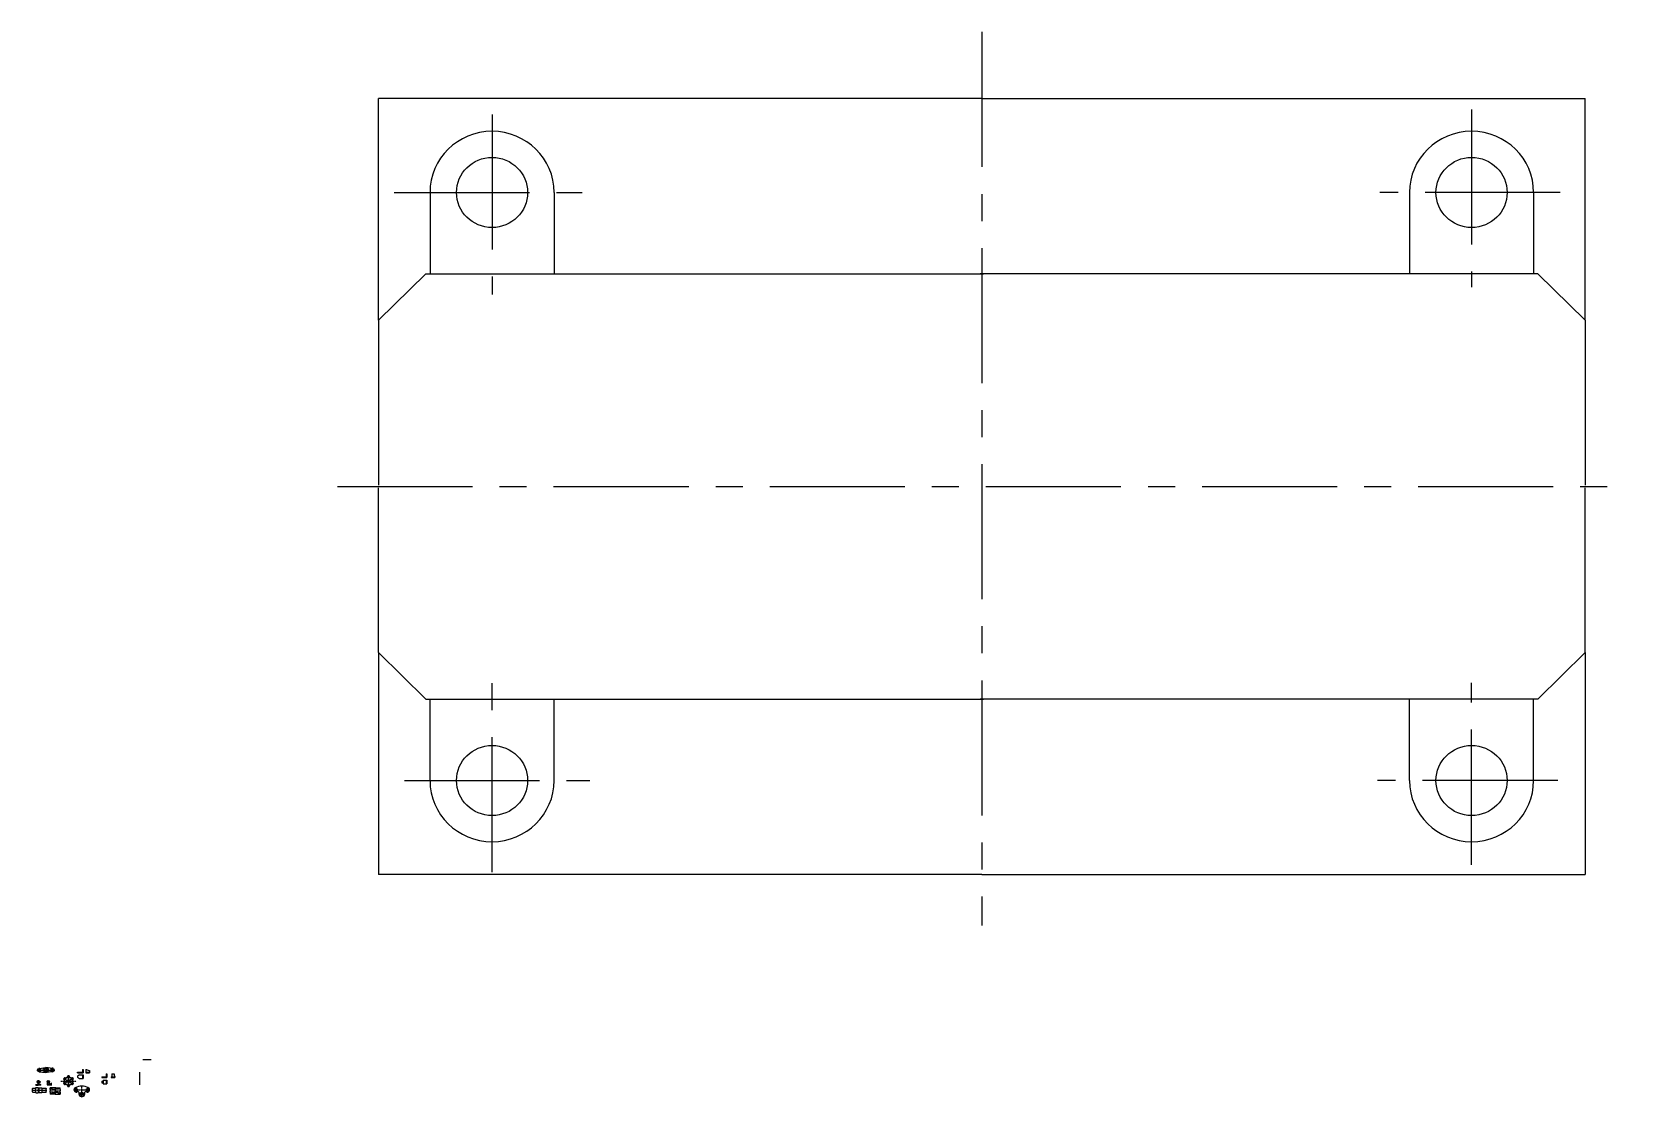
# Model space of a CAD drawing. Header units: millimetres. Extents: x 618 to 46237, y -508 to 29970.
import ezdxf

# ---------------------------------------------------------------- set-up
doc = ezdxf.new("R2010")
doc.units = ezdxf.units.MM
doc.linetypes.add('CENTER', pattern=[50.8, 31.75, -6.35, 6.35, -6.35])
doc.layers.add('点画线', color=1, linetype='CENTER')
doc.layers.add('粗实线', color=7, linetype='Continuous')

# ---------------------------------------------------------------- blocks, each defined once
blk = doc.blocks.new('图4-40a')
for p, q in [((221.55, 238.07), (80.82, 238.07)), ((80.82, 185.53), (80.82, 238.07)), ((221.55, 238.07), (362.28, 238.07)), ((362.28, 185.53), (362.28, 238.07)), ((92.81, 215.8), (92.81, 196.53)), ((121.77, 215.8), (121.77, 196.53)), ((321.33, 215.8), (321.33, 196.53)), ((350.28, 215.8), (350.28, 196.53)), ((80.82, 185.53), (91.82, 196.53)), ((91.82, 196.53), (221.95, 196.53)), ((351.28, 196.53), (221.15, 196.53)), ((362.28, 185.53), (351.28, 196.53)), ((80.82, 185.53), (80.82, 146.48)), ((362.28, 185.53), (362.28, 146.48)), ((80.82, 106.84), (80.82, 145.89)), ((362.28, 106.84), (362.28, 145.89)), ((80.82, 106.84), (91.82, 95.84)), ((80.82, 106.84), (80.82, 54.3)), ((362.28, 106.84), (351.28, 95.84)), ((362.28, 106.84), (362.28, 54.3)), ((91.82, 95.84), (221.95, 95.84)), ((92.81, 76.57), (92.81, 95.84)), ((121.77, 76.57), (121.77, 95.84)), ((351.28, 95.84), (221.15, 95.84)), ((321.33, 76.57), (321.33, 95.84)), ((350.28, 76.57), (350.28, 95.84)), ((221.55, 54.3), (80.82, 54.3)), ((221.55, 54.3), (362.28, 54.3))]:
    blk.add_line(p, q)
for centre in [(107.29, 215.8), (335.81, 215.8), (107.29, 76.57), (335.81, 76.57)]:
    blk.add_circle(centre, 8.3)
for centre, start, end in [((107.29, 215.8), 0, 180), ((335.81, 215.8), 0, 180), ((107.29, 76.57), 180, 0), ((335.81, 76.57), 180, 0)]:
    blk.add_arc(centre, 14.48, start, end)
at = {"layer": '点画线'}
for p, q in [((221.55, 253.82), (221.55, 42.26)), ((335.81, 235.47), (335.81, 193.41)), ((107.29, 234.28), (107.29, 191.65)), ((84.48, 215.8), (128.34, 215.8)), ((356.5, 215.8), (314.43, 215.8)), ((71.23, 146.19), (371.87, 146.19)), ((107.29, 54.86), (107.29, 99.86)), ((335.81, 56.63), (335.81, 99.66)), ((86.85, 76.57), (130.12, 76.57)), ((355.91, 76.57), (313.83, 76.57))]:
    blk.add_line(p, q, dxfattribs=at)

msp = doc.modelspace()

# ---------------------------------------------------------------- linework, layer by layer
at = {"color": 5}
for p, q in [((3796, 567), (4033, 567)), ((1926, 204), (2086, 204)), ((1926, 204), (1926, 184)), ((1926, 184), (1926, 204)), ((1926, 204), (1926, 184)), ((1926, 184), (2086, 184)), ((1976, 128), (1926, 93)), ((1926, 93), (1926, 63)), ((1926, 63), (1976, 28)), ((1976, 204), (1976, 184)), ((1976, 204), (1976, 184)), ((1976, 128), (2086, 128)), ((1976, 28), (2086, 28)), ((2066, 284), (2066, 184)), ((2066, 284), (2086, 284)), ((2066, 254), (2086, 254)), ((2066, 204), (2066, 184)), ((2066, 128), (2066, 28)), ((2066, 108), (2086, 108)), ((2066, 48), (2086, 48)), ((2086, 284), (2086, 184)), ((2086, 204), (2086, 184)), ((2086, 128), (2086, 28)), ((2164, 284), (2164, 184)), ((2164, 284), (2184, 284)), ((2164, 204), (2214, 204)), ((2164, 204), (2264, 204)), ((2164, 184), (2264, 184)), ((2184, 284), (2244, 254)), ((2184, 204), (2184, 184)), ((2199, 204), (2199, 184)), ((2229, 204), (2229, 184)), ((2244, 254), (2264, 254)), ((2244, 204), (2244, 184)), ((2264, 254), (2264, 184))]:
    msp.add_line(p, q, dxfattribs=at)
for p, q in [((825, 313), (1016, 337)), ((825, 218), (1016, 194)), ((638, -256), (633, -261)), ((633, -361), (638, -366)), ((1053, -70), (1053, -154)), ((1053, -154), (1183, -154)), ((1070, -138), (1070, -98)), ((1135, -138), (1070, -138)), ((1113, -87), (1125, -130)), ((1183, -138), (1135, -138)), ((1285, -239), (1144, -239)), ((1144, -292), (1144, -239)), ((1144, -292), (1154, -281)), ((1144, -292), (1144, -331)), ((1144, -370), (1144, -331)), ((1144, -370), (1154, -381)), ((1144, -370), (1144, -423)), ((1285, -423), (1144, -423)), ((1183, -133), (1148, -133)), ((1148, -133), (1148, -138)), ((1156, -261), (1156, -278)), ((1156, -401), (1156, -384)), ((1183, -154), (1183, -133)), ((1185, -261), (1185, -276)), ((1185, -401), (1185, -386)), ((1190, -281), (1285, -281)), ((1190, -381), (1285, -381)), ((1379, -281), (1284, -281)), ((1379, -381), (1284, -381)), ((1285, -239), (1425, -239)), ((1285, -423), (1425, -423)), ((1384, -261), (1384, -276)), ((1384, -401), (1384, -386)), ((1413, -261), (1413, -278)), ((1413, -401), (1413, -384)), ((1425, -292), (1415, -281)), ((1425, -370), (1415, -381)), ((1425, -292), (1425, -239)), ((1425, -292), (1425, -331)), ((1425, -370), (1425, -331)), ((1425, -370), (1425, -423))]:
    msp.add_line(p, q)
at = {"color": 3, "linetype": 'CENTER'}
for p, q in [((1522, 31), (1808, -133)), ((1807, 33), (1523, -135)), ((1665, 59), (1665, 116)), ((1665, -213), (1665, 111)), ((1665, 111), (1665, -213)), ((1442, -51), (1888, -51)), ((1665, -161), (1665, -218))]:
    msp.add_line(p, q, dxfattribs=at)
at = {"color": 4}
for p, q in [((2623, 75), (2763, 75)), ((2623, 75), (2623, 55)), ((2623, 55), (2763, 55)), ((2653, 75), (2653, 55)), ((2743, 155), (2763, 155)), ((2743, 155), (2743, 55)), ((2743, 115), (2763, 115)), ((2763, 155), (2763, 55)), ((2890, 75), (2990, 75)), ((2890, 75), (2890, 55)), ((2890, 55), (2990, 55)), ((2905, 155), (2905, 75)), ((2905, 155), (2970, 155)), ((2915, 75), (2915, 55)), ((2970, 155), (2970, 115)), ((2970, 155), (2970, 115)), ((2970, 115), (2990, 75)), ((2970, 75), (2970, 55)), ((2970, 75), (2970, 55)), ((2990, 75), (2990, 55)), ((3700, 202), (3700, -158)), ((2623, -49), (2653, -49)), ((2623, -49), (2623, -99)), ((2623, -99), (2653, -99)), ((2653, -24), (2763, -24)), ((2653, -24), (2653, -124)), ((2653, -124), (2763, -124)), ((2743, -49), (2763, -49)), ((2743, -49), (2743, -124)), ((2743, -99), (2763, -99)), ((2763, -24), (2763, -124))]:
    msp.add_line(p, q, dxfattribs=at)
at = {"color": 3}
for centre, radius in [((1562, 10), 18), ((1665, 69), 18), ((1665, 69), 18), ((1768, 10), 18), ((1562, -112), 18), ((1665, -51), 45), ((1665, -51), 45), ((1665, -51), 45), ((1665, -51), 45), ((1665, -171), 18), ((1665, -171), 18), ((1768, -112), 18)]:
    msp.add_circle(centre, radius, dxfattribs=at)
at = {"color": 3, "linetype": 'CENTER'}
msp.add_circle((1665, -51), 120, dxfattribs=at)
msp.add_circle((1665, -51), 120, dxfattribs=at)
msp.add_circle((1665, -51), 120, dxfattribs=at)
msp.add_circle((1665, -51), 120, dxfattribs=at)
for centre, radius in [((1086, -70), 32.3), ((1086, -70), 22), ((1170, -261), 8.3), ((1170, -401), 8.3), ((1399, -261), 8.3), ((1399, -401), 8.3), ((1887, -297), 40), ((2047, -417), 50), ((2207, -297), 40)]:
    msp.add_circle(centre, radius)
at = {"color": 3}
for centre, radius, start, end in [((1562, 10), 35, 51.0135, 245.2683), ((1591, 51), 15, 233.7439, 306.0542), ((1665, -51), 110, 113.3419, 125.871), ((1615, 64), 15, 293.4657, 5.437), ((1665, 69), 35, 354.563, 185.437), ((1665, 69), 35, 354.563, 185.437), ((1715, 64), 15, 174.563, 246.5343), ((1715, 64), 15, 174.563, 246.5343), ((1665, -51), 110, 54.129, 66.6581), ((1739, 51), 15, 233.9458, 306.2561), ((1768, 10), 35, 294.7317, 128.9865), ((1562, -112), 35, 114.7317, 308.9865), ((1541, -35), 15, 352.958, 65.2683), ((1541, -67), 15, 294.7317, 7.042), ((1665, -51), 110, 172.6479, 180), ((1665, -51), 110, 180, 187.3521), ((1591, -153), 15, 53.9458, 126.2561), ((1665, -51), 110, 234.129, 246.6581), ((1615, -166), 15, 354.563, 66.5343), ((1665, -171), 35, 174.563, 5.437), ((1665, -171), 35, 174.563, 5.437), ((1715, -166), 15, 113.4657, 185.437), ((1715, -166), 15, 113.4657, 185.437), ((1665, -51), 110, 293.3419, 305.871), ((1739, -153), 15, 53.7439, 126.0542), ((1768, -112), 35, 231.0135, 65.2683), ((1789, -35), 15, 114.7317, 187.042), ((1789, -67), 15, 172.958, 245.2683), ((1665, -51), 110, 0, 7.3521), ((1665, -51), 110, 352.6479, 0)]:
    msp.add_arc(centre, radius, start, end, dxfattribs=at)
for centre, radius, start, end in [((1135, -128), 10, 195.9051, 270), ((1151, -278), 5, 315, 0), ((1151, -384), 5, 0, 45), ((1170, -261), 14.5, 0, 180), ((1170, -401), 14.5, 180, 0), ((1190, -276), 5, 180, 270), ((1190, -386), 5, 90, 180), ((1379, -276), 5, 270, 0), ((1379, -386), 5, 0, 90), ((1399, -261), 14.5, 0, 180), ((1399, -401), 14.5, 180, 0), ((1418, -278), 5, 180, 225), ((1418, -384), 5, 135, 180), ((1887, -297), 64, 115.1843, 294.1772), ((2047, -637), 440, 64.8157, 115.1843), ((1930, -392), 40, 348.0644, 114.1772), ((2047, -417), 80, 168.0644, 11.9356), ((2164, -392), 40, 65.8228, 191.9356), ((2207, -297), 64, 245.8228, 64.8157)]:
    msp.add_arc(centre, radius, start, end)
at = {"layer": '点画线'}
for p, q in [((758, 265), (1275, 265)), ((825, 334), (825, 195)), ((1016, 343), (1016, 186)), ((1208, 338), (1208, 190)), ((618, -311), (1050, -311)), ((757, -72), (861, -72)), ((802, -21), (802, -176)), ((1049, -70), (1122, -70)), ((1086, -108), (1086, -32)), ((1134, -331), (1435, -331)), ((1148, -261), (1191, -261)), ((1150, -401), (1193, -401)), ((1166, -99), (1166, -174)), ((1170, -243), (1170, -286)), ((1170, -422), (1170, -377)), ((1285, -223), (1285, -435)), ((1420, -261), (1377, -261)), ((1419, -401), (1377, -401)), ((1399, -242), (1399, -284)), ((1399, -421), (1399, -378)), ((1815, -297), (2279, -297)), ((1887, -210), (1887, -384)), ((1956, -417), (2139, -417)), ((2047, -508), (2047, -174)), ((2207, -210), (2207, -384))]:
    msp.add_line(p, q, dxfattribs=at)
at = {"layer": '粗实线'}
for p, q in [((1208, 313), (1016, 337)), ((1208, 218), (1016, 194)), ((633, -361), (633, -261)), ((638, -256), (728, -256)), ((638, -366), (728, -366)), ((728, -383), (728, -238)), ((728, -238), (797, -238)), ((728, -383), (797, -383)), ((737, -148), (732, -153)), ((732, -169), (732, -153)), ((732, -169), (802, -169)), ((737, -148), (781, -148)), ((789, -111), (789, -140)), ((797, -238), (797, -383)), ((797, -252), (816, -252)), ((797, -369), (816, -369)), ((872, -169), (802, -169)), ((814, -111), (814, -140)), ((816, -243), (816, -379)), ((816, -243), (887, -243)), ((816, -379), (887, -379)), ((867, -148), (822, -148)), ((841, -59), (851, -59)), ((841, -85), (851, -85)), ((851, -59), (851, -85)), ((867, -148), (872, -153)), ((872, -169), (872, -153)), ((887, -243), (903, -243)), ((887, -379), (903, -379)), ((903, -243), (903, -379)), ((903, -257), (1013, -257)), ((903, -364), (1013, -364)), ((1013, -257), (1024, -257)), ((1013, -364), (1024, -364)), ((1024, -257), (1029, -262)), ((1029, -359), (1024, -364)), ((1029, -359), (1029, -262))]:
    msp.add_line(p, q, dxfattribs=at)
for points in [[(853, 266), (839, 290), (811, 290), (797, 266), (811, 241), (839, 241)], [(1179, 266), (1193, 290), (1222, 290), (1236, 266), (1222, 241), (1193, 241)]]:
    msp.add_lwpolyline(points, close=True, dxfattribs=at)
for centre, radius in [((825, 266), 47.5), ((1016, 266), 71.3), ((1016, 266), 44.6), ((1208, 266), 47.5), ((802, -72), 36.2), ((802, -72), 22.1)]:
    msp.add_circle(centre, radius, dxfattribs=at)
for centre, start, end in [((781, -140), 270, 0), ((781, -111), 0, 62.5729), ((822, -111), 117.4271, 180), ((822, -140), 180, 270), ((841, -51), 208.709, 270), ((841, -93), 90, 151.291)]:
    msp.add_arc(centre, 8, start, end, dxfattribs=at)

# ---------------------------------------------------------------- block references
at = {"xscale": 122.6509227941474, "yscale": 120.8455535483869, "zscale": 122.6509227941474}
msp.add_blockref('图4-40a', (627, -703), dxfattribs=at)

doc.saveas('drawing.dxf')
